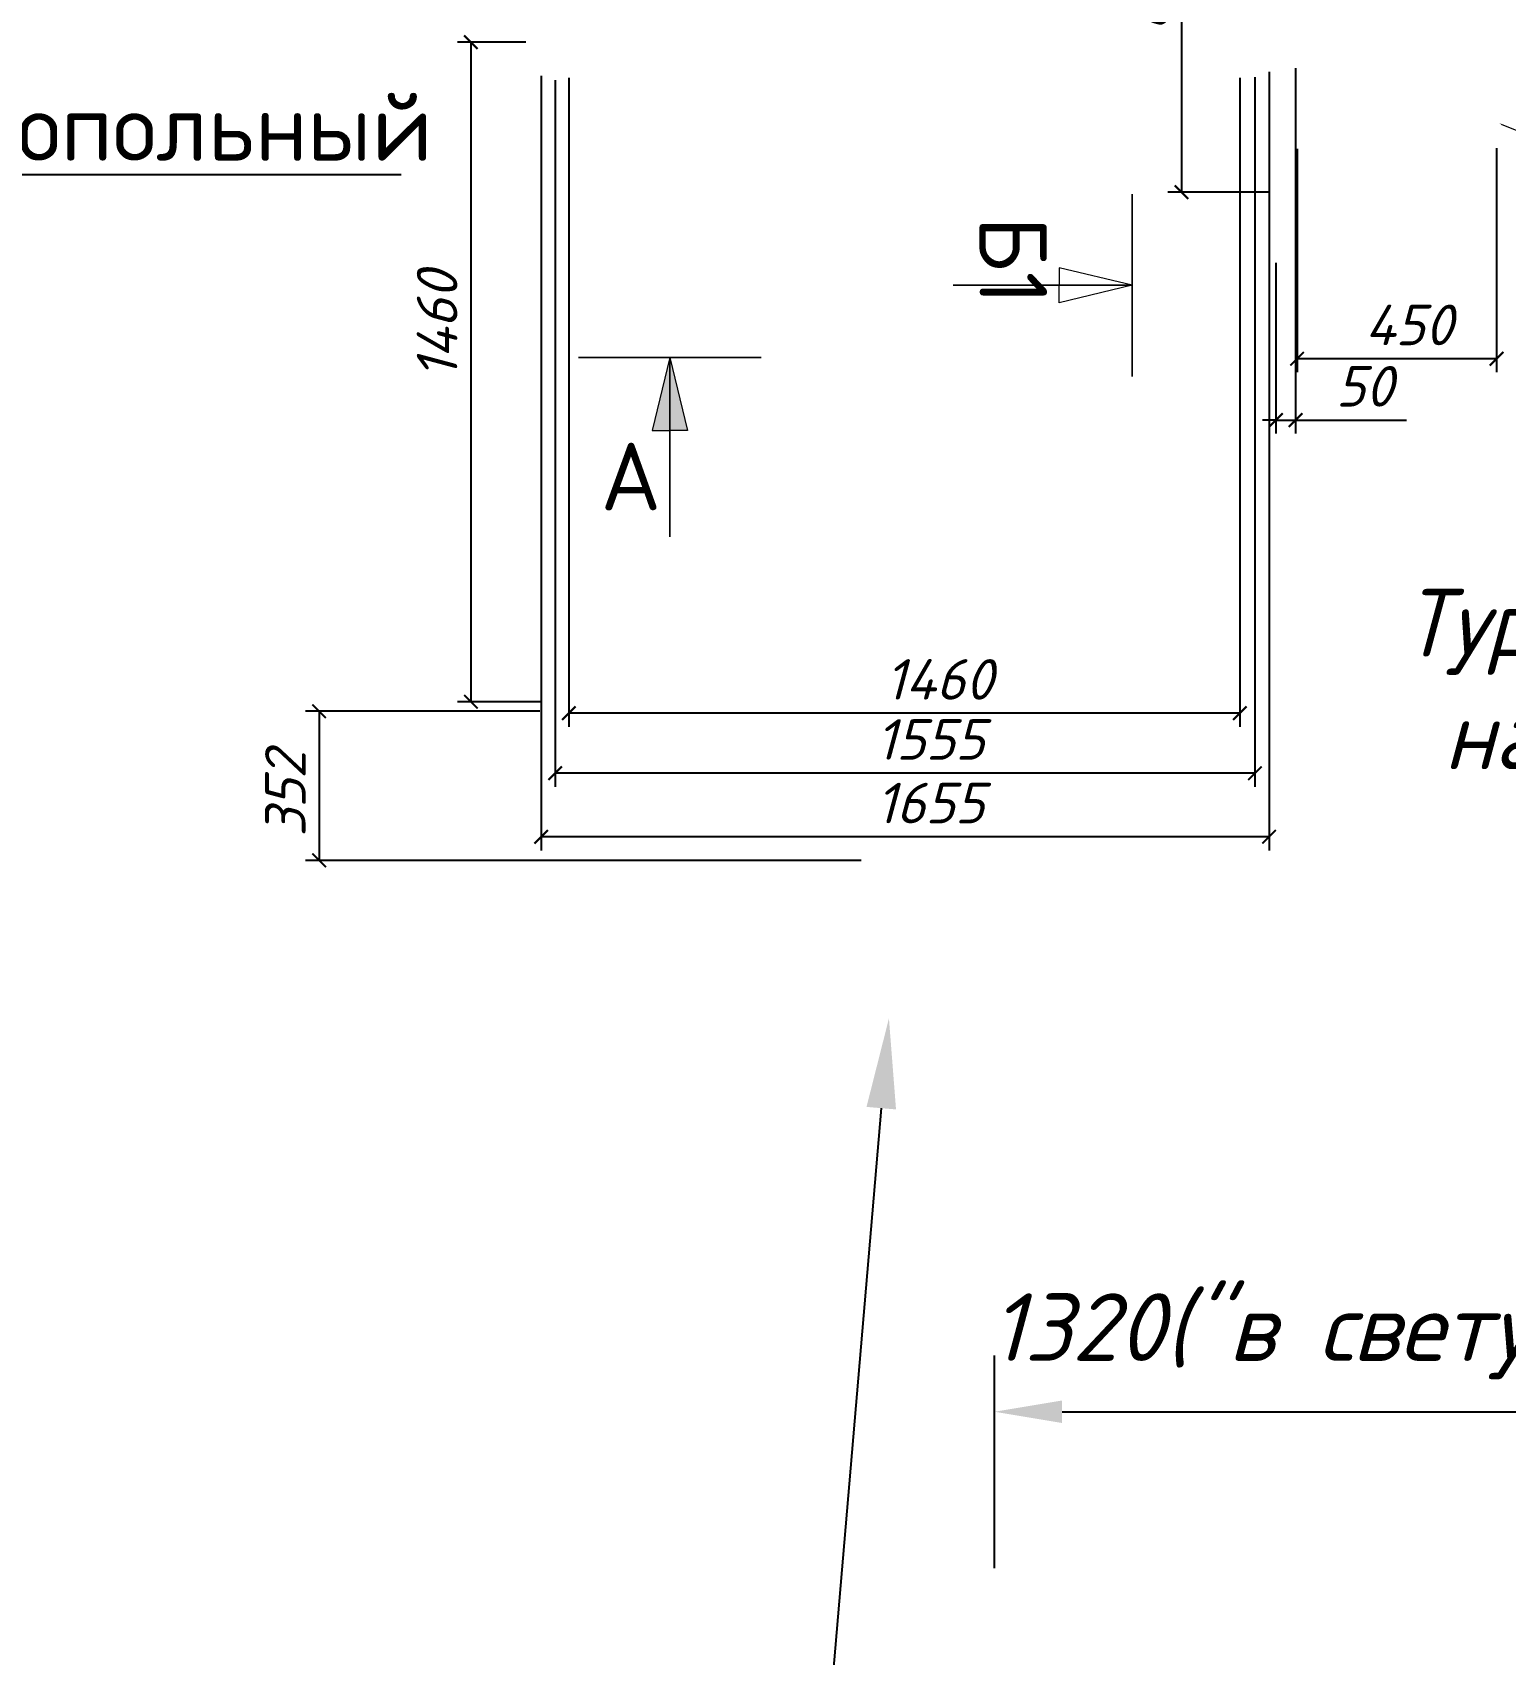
# Model space of a CAD drawing. Header units: millimetres. Extents: x 4247 to 622543, y -201358 to 142419.
# Drawn here: x 600810 to 604079, y 86816 to 90416 of the extents above; entities that cross this region are included whole.
import ezdxf
from ezdxf import colors
from ezdxf.entities.mleader import LeaderData, LeaderLine
from ezdxf.math import Vec2, Vec3

# ---------------------------------------------------------------- set-up
doc = ezdxf.new("R2010")
doc.units = ezdxf.units.MM
doc.layers.get('DEFPOINTS').update_dxf_attribs({"color": 252, "lineweight": 9})
doc.layers.add('_Оборудование ИСПП', color=255, linetype='Continuous')
doc.layers.add('_Турникеты ИСПП', color=254, linetype='Continuous')
doc.layers.add('_СС_КНС-Внешние связи', color=250, linetype='Continuous', lineweight=30)
doc.styles.add('GOST-2.304_Type-B_italic', font='GOST_Common Italic.ttf')
doc.styles.add('ISOCPEUR', font='isocpeui.ttf')
doc.styles.add('ISOCPEUR_1', font='isocpeur.ttf', dxfattribs={"height": 250})
doc.styles.add('KOSTY_STYLE', font='isocpeur.ttf')
doc.styles.get("Standard").update_dxf_attribs({"font": 'romans.shx'})
doc.dimstyles.new('ISO-25', dxfattribs={"dimtxt": 2.5, "dimasz": 2.5, "dimexe": 1.25, "dimexo": 0.625, "dimtad": 1, "dimtxsty": 'Standard', "dimcen": 2.5, "dimadec": 0, "dimazin": 0, "dimtfac": 1, "dimtmove": 0, "dimatfit": 3, "dimfxl": 1, "dimarcsym": 0})

# ---------------------------------------------------------------- blocks, each defined once
blk = doc.blocks.new('*D504')
at = {"layer": '_Турникеты ИСПП', "color": 0, "lineweight": -2, "ltscale": 100, "transparency": 16777216}
for p, q in [((602944.9, 87007.2), (602944.9, 87479.6)), ((604264.9, 87007.2), (604264.9, 87479.6)), ((603094.9, 87354.6), (604114.9, 87354.6))]:
    blk.add_line(p, q, dxfattribs=at)
at = {"layer": '_Турникеты ИСПП', "color": 0, "ltscale": 100, "transparency": 16777216}
for points in [[(603094.9, 87379.6), (603094.9, 87329.6), (602944.9, 87354.6)], [(604114.9, 87379.6), (604114.9, 87329.6), (604264.9, 87354.6)]]:
    blk.add_solid(points, dxfattribs=at)
at = {"layer": 'DEFPOINTS', "color": 0, "ltscale": 100, "transparency": 16777216}
for p in [(604264.9, 87354.6), (602944.9, 86944.7), (604264.9, 86944.7)]:
    blk.add_point(p, dxfattribs=at)
at = {"layer": '_Турникеты ИСПП', "color": 0, "lineweight": 9, "ltscale": 100, "transparency": 16777216, "insert": (603604.9, 87522.1), "char_height": 150, "attachment_point": 5, "style": 'ISOCPEUR'}
blk.add_mtext('1320("в свету")', dxfattribs=at)
blk = doc.blocks.new('_ArchTick')
at = {"color": 0, "linetype": 'ByBlock', "const_width": 0.15}
blk.add_lwpolyline([(-0.5, -0.5), (0.5, 0.5)], dxfattribs=at)
blk = doc.blocks.new('*D533')
at = {"layer": '_Турникеты ИСПП', "color": 0, "lineweight": -2, "ltscale": 10, "transparency": 16777216}
for p, q in [((601969.9, 90310.7), (601969.9, 88742.1)), ((603523, 90316.9), (603523, 88742.1)), ((603523, 88772.1), (601969.9, 88772.1))]:
    blk.add_line(p, q, dxfattribs=at)
at = {"layer": 'DEFPOINTS', "color": 0, "ltscale": 10, "transparency": 16777216}
for p in [(601969.9, 90373.2), (603523, 90379.4), (601969.9, 88772.1)]:
    blk.add_point(p, dxfattribs=at)
at = {"layer": '_Турникеты ИСПП', "color": 0, "lineweight": -2, "ltscale": 10, "transparency": 16777216, "xscale": 30, "yscale": 30, "zscale": 30, "rotation": 180}
blk.add_blockref('_ArchTick', (601969.9, 88772.1), dxfattribs=at)
at = {"layer": '_Турникеты ИСПП', "color": 0, "lineweight": -2, "ltscale": 10, "transparency": 16777216, "xscale": 30, "yscale": 30, "zscale": 30}
blk.add_blockref('_ArchTick', (603523, 88772.1), dxfattribs=at)
at = {"layer": '_Турникеты ИСПП', "color": 0, "lineweight": 9, "ltscale": 10, "transparency": 16777216, "insert": (602802.4, 88847.1), "char_height": 90, "attachment_point": 5, "style": 'ISOCPEUR'}
blk.add_mtext('1555', dxfattribs=at)
blk = doc.blocks.new('*D534')
at = {"layer": '_Турникеты ИСПП', "color": 0, "lineweight": -2, "ltscale": 10, "transparency": 16777216}
for p, q in [((601938.8, 90319.8), (601938.8, 88600.9)), ((603554.3, 90329.4), (603554.3, 88600.9)), ((603554.3, 88630.9), (601938.8, 88630.9))]:
    blk.add_line(p, q, dxfattribs=at)
at = {"layer": 'DEFPOINTS', "color": 0, "ltscale": 10, "transparency": 16777216}
for p in [(601938.8, 90382.3), (603554.3, 90391.9), (601938.8, 88630.9)]:
    blk.add_point(p, dxfattribs=at)
at = {"layer": '_Турникеты ИСПП', "color": 0, "lineweight": -2, "ltscale": 10, "transparency": 16777216, "xscale": 30, "yscale": 30, "zscale": 30, "rotation": 180}
blk.add_blockref('_ArchTick', (601938.8, 88630.9), dxfattribs=at)
at = {"layer": '_Турникеты ИСПП', "color": 0, "lineweight": -2, "ltscale": 10, "transparency": 16777216, "xscale": 30, "yscale": 30, "zscale": 30}
blk.add_blockref('_ArchTick', (603554.3, 88630.9), dxfattribs=at)
at = {"layer": '_Турникеты ИСПП', "color": 0, "lineweight": 9, "ltscale": 10, "transparency": 16777216, "insert": (602802, 88705.9), "char_height": 90, "attachment_point": 5, "style": 'ISOCPEUR'}
blk.add_mtext('1655', dxfattribs=at)
blk = doc.blocks.new('*D535')
at = {"layer": '_Турникеты ИСПП', "color": 0, "lineweight": -2, "ltscale": 10, "transparency": 16777216}
for p, q in [((602000.4, 90315.5), (602000.4, 88875.4)), ((603489.4, 90315.6), (603489.4, 88875.4)), ((603489.4, 88905.4), (602000.4, 88905.4))]:
    blk.add_line(p, q, dxfattribs=at)
at = {"layer": 'DEFPOINTS', "color": 0, "ltscale": 10, "transparency": 16777216}
for p in [(602000.4, 90378), (603489.4, 90378.1), (602000.4, 88905.4)]:
    blk.add_point(p, dxfattribs=at)
at = {"layer": '_Турникеты ИСПП', "color": 0, "lineweight": -2, "ltscale": 10, "transparency": 16777216, "xscale": 30, "yscale": 30, "zscale": 30, "rotation": 180}
blk.add_blockref('_ArchTick', (602000.4, 88905.4), dxfattribs=at)
at = {"layer": '_Турникеты ИСПП', "color": 0, "lineweight": -2, "ltscale": 10, "transparency": 16777216, "xscale": 30, "yscale": 30, "zscale": 30}
blk.add_blockref('_ArchTick', (603489.4, 88905.4), dxfattribs=at)
at = {"layer": '_Турникеты ИСПП', "color": 0, "lineweight": 9, "ltscale": 10, "transparency": 16777216, "insert": (602821.8, 88980.4), "char_height": 90, "attachment_point": 5, "style": 'ISOCPEUR'}
blk.add_mtext('1460', dxfattribs=at)
blk = doc.blocks.new('*D539')
at = {"layer": '_Турникеты ИСПП', "color": 0, "lineweight": -2, "ltscale": 10, "transparency": 16777216}
for p, q in [((603616.6, 90157.9), (603616.6, 89662.2)), ((604059.2, 90159.8), (604059.2, 89662.2)), ((604059.2, 89692.2), (603616.6, 89692.2))]:
    blk.add_line(p, q, dxfattribs=at)
at = {"layer": 'DEFPOINTS', "color": 0, "ltscale": 10, "transparency": 16777216}
for p in [(603616.6, 90220.4), (604059.2, 90222.3), (603616.6, 89692.2)]:
    blk.add_point(p, dxfattribs=at)
at = {"layer": '_Турникеты ИСПП', "color": 0, "lineweight": -2, "ltscale": 10, "transparency": 16777216, "xscale": 30, "yscale": 30, "zscale": 30, "rotation": 180}
blk.add_blockref('_ArchTick', (603616.6, 89692.2), dxfattribs=at)
at = {"layer": '_Турникеты ИСПП', "color": 0, "lineweight": -2, "ltscale": 10, "transparency": 16777216, "xscale": 30, "yscale": 30, "zscale": 30}
blk.add_blockref('_ArchTick', (604059.2, 89692.2), dxfattribs=at)
at = {"layer": '_Турникеты ИСПП', "color": 0, "lineweight": 9, "ltscale": 10, "transparency": 16777216, "insert": (603864.5, 89767.2), "char_height": 90, "attachment_point": 5, "style": 'ISOCPEUR'}
blk.add_mtext('450', dxfattribs=at)
blk = doc.blocks.new('*D542')
at = {"layer": '_Турникеты ИСПП', "color": 0, "lineweight": -2, "ltscale": 10, "transparency": 16777216}
for p, q in [((603613.2, 90337.2), (603613.2, 89526)), ((603569.6, 89905), (603569.6, 89526)), ((603569.6, 89556), (603539.6, 89556)), ((603569.6, 89556), (603613.2, 89556)), ((603613.2, 89556), (603859.1, 89556))]:
    blk.add_line(p, q, dxfattribs=at)
at = {"layer": 'DEFPOINTS', "color": 0, "ltscale": 10, "transparency": 16777216}
for p in [(603613.2, 90399.7), (603569.6, 89967.5), (603569.6, 89556)]:
    blk.add_point(p, dxfattribs=at)
at = {"layer": '_Турникеты ИСПП', "color": 0, "lineweight": -2, "ltscale": 10, "transparency": 16777216, "xscale": 30, "yscale": 30, "zscale": 30}
blk.add_blockref('_ArchTick', (603569.6, 89556), dxfattribs=at)
at = {"layer": '_Турникеты ИСПП', "color": 0, "lineweight": -2, "ltscale": 10, "transparency": 16777216, "xscale": 30, "yscale": 30, "zscale": 30, "rotation": 180}
blk.add_blockref('_ArchTick', (603613.2, 89556), dxfattribs=at)
at = {"layer": '_Турникеты ИСПП', "color": 0, "lineweight": 9, "ltscale": 10, "transparency": 16777216, "insert": (603766.1, 89631), "char_height": 90, "attachment_point": 5, "style": 'ISOCPEUR'}
blk.add_mtext('50', dxfattribs=at)
blk = doc.blocks.new('*D548')
at = {"layer": '_Турникеты ИСПП', "color": 0, "lineweight": -2, "ltscale": 10, "transparency": 16777216}
for p, q in [((603482.2, 90861.9), (603330, 90861.9)), ((603360, 90861.9), (603360, 90061.7)), ((603553.7, 90061.7), (603330, 90061.7))]:
    blk.add_line(p, q, dxfattribs=at)
at = {"layer": 'DEFPOINTS', "color": 0, "ltscale": 10, "transparency": 16777216}
for p in [(603544.7, 90861.9), (603360, 90061.7), (603616.2, 90061.7)]:
    blk.add_point(p, dxfattribs=at)
at = {"layer": '_Турникеты ИСПП', "color": 0, "lineweight": -2, "ltscale": 10, "transparency": 16777216, "xscale": 30, "yscale": 30, "zscale": 30}
for p, rotation in [((603360, 90861.9), 90), ((603360, 90061.7), 270)]:
    blk.add_blockref('_ArchTick', p, dxfattribs=dict(at, rotation=rotation))
at = {"layer": '_Турникеты ИСПП', "color": 0, "lineweight": 9, "ltscale": 10, "transparency": 16777216, "insert": (603285, 90514.5), "char_height": 90, "attachment_point": 5, "rotation": 90, "style": 'ISOCPEUR'}
blk.add_mtext('800', dxfattribs=at)
blk = doc.blocks.new('*D549')
at = {"layer": '_Турникеты ИСПП', "color": 0, "lineweight": -2, "ltscale": 10, "transparency": 16777216}
for p, q in [((601904.9, 90394.7), (601752.8, 90394.7)), ((601782.8, 90394.7), (601782.8, 88930.8)), ((601939.2, 88930.8), (601752.8, 88930.8))]:
    blk.add_line(p, q, dxfattribs=at)
at = {"layer": 'DEFPOINTS', "color": 0, "ltscale": 10, "transparency": 16777216}
for p in [(601967.4, 90394.7), (601782.8, 88930.8), (602001.7, 88930.8)]:
    blk.add_point(p, dxfattribs=at)
at = {"layer": '_Турникеты ИСПП', "color": 0, "lineweight": -2, "ltscale": 10, "transparency": 16777216, "xscale": 30, "yscale": 30, "zscale": 30}
for p, rotation in [((601782.8, 90394.7), 90), ((601782.8, 88930.8), 270)]:
    blk.add_blockref('_ArchTick', p, dxfattribs=dict(at, rotation=rotation))
at = {"layer": '_Турникеты ИСПП', "color": 0, "lineweight": 9, "ltscale": 10, "transparency": 16777216, "insert": (601707.8, 89767.3), "char_height": 90, "attachment_point": 5, "rotation": 90, "style": 'ISOCPEUR'}
blk.add_mtext('1460', dxfattribs=at)
blk = doc.blocks.new('*D584')
at = {"layer": '_Турникеты ИСПП', "color": 0, "lineweight": -2, "ltscale": 10, "transparency": 16777216}
for p, q in [((601935.7, 88909.5), (601416.1, 88909.5)), ((601446.1, 88909.5), (601446.1, 88578.7)), ((602649.1, 88578.7), (601416.1, 88578.7))]:
    blk.add_line(p, q, dxfattribs=at)
at = {"layer": 'DEFPOINTS', "color": 0, "ltscale": 10, "transparency": 16777216}
for p in [(601998.2, 88909.5), (601446.1, 88578.7), (602711.6, 88578.7)]:
    blk.add_point(p, dxfattribs=at)
at = {"layer": '_Турникеты ИСПП', "color": 0, "lineweight": -2, "ltscale": 10, "transparency": 16777216, "xscale": 30, "yscale": 30, "zscale": 30}
for p, rotation in [((601446.1, 88909.5), 90), ((601446.1, 88578.7), 270)]:
    blk.add_blockref('_ArchTick', p, dxfattribs=dict(at, rotation=rotation))
at = {"layer": '_Турникеты ИСПП', "color": 0, "lineweight": 9, "ltscale": 10, "transparency": 16777216, "insert": (601371.1, 88726.4), "char_height": 90, "attachment_point": 5, "rotation": 90, "style": 'ISOCPEUR'}
blk.add_mtext('352', dxfattribs=at)

msp = doc.modelspace()

# ---------------------------------------------------------------- hatches: boundary and pattern name
at = {"linetype": 'ByBlock', "lineweight": 9, "transparency": 33554636}
h = msp.add_hatch(color=1, dxfattribs=at)
h.dxf.hatch_style = 1
h.paths.add_polyline_path([(602263.447, 89532.788), (602224.294, 89694.765), (602224.294, 89532.788)])
h.paths.add_polyline_path([(602224.294, 89694.765), (602185.142, 89532.788), (602224.294, 89532.788)])

# ---------------------------------------------------------------- linework, layer by layer
at = {"color": 240, "linetype": 'ByBlock', "lineweight": 9, "true_color": 0xed1f24}
for points in [[(603250.627, 90057.72), (603250.627, 89652.512), (603250.627, 89855.116), (602853.053, 89855.116), (603250.627, 89855.116), (603088.65, 89894.269), (603088.65, 89855.116)], [(603250.627, 89652.512), (603250.627, 90057.72), (603250.627, 89855.116), (602853.053, 89855.116), (603250.627, 89855.116), (603088.65, 89815.964), (603088.65, 89855.116)], [(602021.69, 89694.765), (602426.898, 89694.765), (602224.294, 89694.765), (602224.294, 89297.191), (602224.294, 89694.765), (602185.142, 89532.788), (602224.294, 89532.788)], [(602426.898, 89694.765), (602021.69, 89694.765), (602224.294, 89694.765), (602224.294, 89297.191), (602224.294, 89694.765), (602263.447, 89532.788), (602224.294, 89532.788)]]:
    msp.add_lwpolyline(points, dxfattribs=at)

# ---------------------------------------------------------------- texts
at = {"color": 240, "linetype": 'ByBlock', "lineweight": 9, "true_color": 0xed1f24, "insert": (603061.575, 90008.876), "char_height": 150, "attachment_point": 1, "rotation": 270, "style": 'ISOCPEUR_1'}
msp.add_mtext_dynamic_manual_height_columns('Б1', width=112.43422, gutter_width=150, heights=[0], dxfattribs=at)
at = {"color": 240, "linetype": 'ByBlock', "lineweight": 9, "true_color": 0xed1f24, "insert": (602070.534, 89505.713), "char_height": 150, "attachment_point": 1, "style": 'ISOCPEUR_1'}
msp.add_mtext_dynamic_manual_height_columns('А', width=112.43422, gutter_width=150, heights=[0], dxfattribs=at)

# ---------------------------------------------------------------- dimensions: what is measured, and where the dimension line sits
at = {"layer": '_Турникеты ИСПП', "color": 0, "lineweight": 9, "ltscale": 10}
for base, p1, p2, angle, text, picture, middle in [((603360.016, 90061.694), (603544.682, 90861.927), (603616.153, 90061.694), 90, '800', '*D548', (603360.016, 90514.474)), ((601782.774, 88930.845), (601967.407, 90394.686), (602001.661, 88930.845), 90, '1460', '*D549', (601782.774, 89767.325)), ((601938.823, 88630.927), (603554.333, 90391.939), (601938.823, 90382.252), 180, '1655', '*D534', (602801.975, 88630.927)), ((603569.574, 89555.973), (603613.152, 90399.688), (603569.574, 89967.538), 180, '50', '*D542', (603766.118, 89555.973)), ((601969.875, 88772.13), (603522.965, 90379.419), (601969.875, 90373.21), 180, '1555', '*D533', (602802.428, 88772.13)), ((602000.351, 88905.387), (603489.438, 90378.085), (602000.351, 90378.016), 180, '1460', '*D535', (602821.804, 88905.387)), ((603616.605, 89692.178), (604059.188, 90222.32), (603616.605, 90220.414), 180, '450', '*D539', (603864.477, 89692.178)), ((601446.079, 88578.74), (601998.196, 88909.534), (602711.593, 88578.74), 90, '352', '*D584', (601446.079, 88726.374))]:
    dim = msp.add_linear_dim(base=base, p1=p1, p2=p2, angle=angle, text=text, dimstyle='ISO-25', override={"dimscale": 100, "dimtxt": 0.9, "dimasz": 0.3, "dimexe": 0.3, "dimgap": 0.3, "dimtxsty": 'ISOCPEUR', "dimblk1": 'ArchTick', "dimblk2": 'ArchTick', "dimsah": 1}, dxfattribs=at)
    dim.commit()
    dim.dimension.update_dxf_attribs({"geometry": picture, "text_midpoint": middle, "dimtype": 160})
at = {"layer": '_Турникеты ИСПП', "color": 0, "lineweight": 9, "ltscale": 100}
dim = msp.add_linear_dim(base=(604264.923, 87354.646), p1=(602944.923, 86944.662), p2=(604264.923, 86944.662), text='1320("в свету")', dimstyle='ISO-25', override={"dimscale": 100, "dimtxt": 1.5, "dimasz": 1.5, "dimtxsty": 'ISOCPEUR', "dimsah": 1}, dxfattribs=at)
dim.commit()
dim.dimension.update_dxf_attribs({"geometry": '*D504', "text_midpoint": (603604.923, 87354.646), "dimtype": 160})

# ---------------------------------------------------------------- leaders
at = {"layer": '_Оборудование ИСПП', "color": 0, "lineweight": 0}
ml = msp.add_multileader_mtext('Standard', dxfattribs=at)
ml.set_content('{\\C0;Лючок нопольный}', color=(237, 31, 36), style='KOSTY_STYLE')
ml.set_leader_properties()
ml.build(insert=Vec2(0, 0))
ml.multileader.update_dxf_attribs({"text_left_attachment_type": 6, "text_right_attachment_type": 6, "arrow_head_size": 200})
ctx = ml.context
ctx.base_point, ctx.char_height, ctx.arrow_head_size, ctx.landing_gap_size, ctx.plane_origin = Vec3(599980.09, 90101.505, 0), 150, 200, 10, Vec3(599719.886, 87281.898, 0)
ctx.left_attachment, ctx.right_attachment = 6, 6
notes = []
notes.append((ctx, [(1, (1, 1, 0), (599972.09, 90101.505, 0), (1, 0), 8, [(0, [(599692.726, 89835.355, 0)], 0, [])])]))
ctx.mtext.insert, ctx.mtext.width, ctx.mtext.flow_direction = Vec3(599990.09, 90281.505, 0), 1621.42208, 5
ml = msp.add_multileader_mtext('Standard', dxfattribs=at)
ml.set_content('{\\C0;Светопрозрачная конструкция с открывающейся частью}', color=(237, 31, 36), style='KOSTY_STYLE')
ml.set_leader_properties()
ml.build(insert=Vec2(0, 0))
ml.multileader.update_dxf_attribs({"text_left_attachment_type": 6, "text_right_attachment_type": 6, "arrow_head_size": 200})
ctx = ml.context
ctx.base_point, ctx.char_height, ctx.arrow_head_size, ctx.landing_gap_size, ctx.plane_origin = Vec3(599288.07, 86299.003, 0), 150, 200, 10, Vec3(587850.578, 86708.501, 0)
ctx.left_attachment, ctx.right_attachment = 6, 6
notes.append((ctx, [(1, (1, 1, 0), (599280.07, 86299.003, 0), (1, 0), 8, [(0, [(599901.972, 89122.827, 0)], 0, [])])]))
ctx.mtext.insert, ctx.mtext.width, ctx.mtext.flow_direction = Vec3(599298.07, 86494.003, 0), 3114.8377, 5
ml = msp.add_multileader_mtext('Standard', dxfattribs=at)
ml.set_content('{\\C0;Рамки металлодетекторов, и сопутствующие им ограждения, в проекте ИС ПП не согласовываются, указываются справочно}', color=(237, 31, 36), style='KOSTY_STYLE')
ml.set_leader_properties()
ml.build(insert=Vec2(0, 0))
ml.multileader.update_dxf_attribs({"text_left_attachment_type": 6, "text_right_attachment_type": 6, "arrow_head_size": 200})
ctx = ml.context
ctx.base_point, ctx.char_height, ctx.arrow_head_size, ctx.landing_gap_size, ctx.plane_origin = Vec3(602423.657, 84771.677, 0), 150, 200, 10, Vec3(588273.832, 84570.156, 0)
ctx.left_attachment, ctx.right_attachment = 6, 6
notes.append((ctx, [(1, (1, 1, 0), (602415.657, 84771.677, 0), (1, 0), 8, [(1, [(607045.698, 88218.242, 0)], 0, []), (0, [(602710.662, 88227.823, 0)], 0, [])])]))
ctx.mtext.insert, ctx.mtext.width, ctx.mtext.flow_direction = Vec3(602433.657, 84966.677, 0), 5126.61431, 5
at = {"layer": '_СС_КНС-Внешние связи', "color": 0, "lineweight": 0}
ml = msp.add_multileader_mtext('Standard', dxfattribs=at)
ml.set_content('Турникеты устанавливает ДИТ\\P на готовые коммуникаци', style='GOST-2.304_Type-B_italic')
ml.set_leader_properties(lineweight=15)
ml.build(insert=Vec2(0, 0))
ctx = ml.context
ctx.base_point, ctx.char_height, ctx.plane_origin = Vec3(603849.564, 89083.64), 150, Vec3(605462.507, 82954.317)
notes.append((ctx, [(0, (1, 1, 0), (606868.268, 89083.64), (-1, 0), 8, [(0, [(604065.541, 90214.451)], 0, []), (2, [(606102.759, 90212.84), (606884.448, 90209.839)], 0, [])])]))
ctx.mtext.insert, ctx.mtext.flow_direction = Vec3(603851.564, 89181.14), 5
for ctx, leaders in notes:
    for number, flags, end, landing, length, lines in leaders:
        leader = LeaderData()
        leader.index, (leader.has_last_leader_line, leader.has_dogleg_vector, leader.attachment_direction) = number, flags
        leader.last_leader_point, leader.dogleg_vector, leader.dogleg_length = Vec3(end), Vec3(landing), length
        for number, points, colour, breaks in lines:
            line = LeaderLine()
            line.index, line.vertices, line.color, line.breaks = number, Vec3.list(points), colors.encode_raw_color(colour), breaks
            leader.lines.append(line)
        ctx.leaders.append(leader)

doc.saveas('drawing.dxf')
